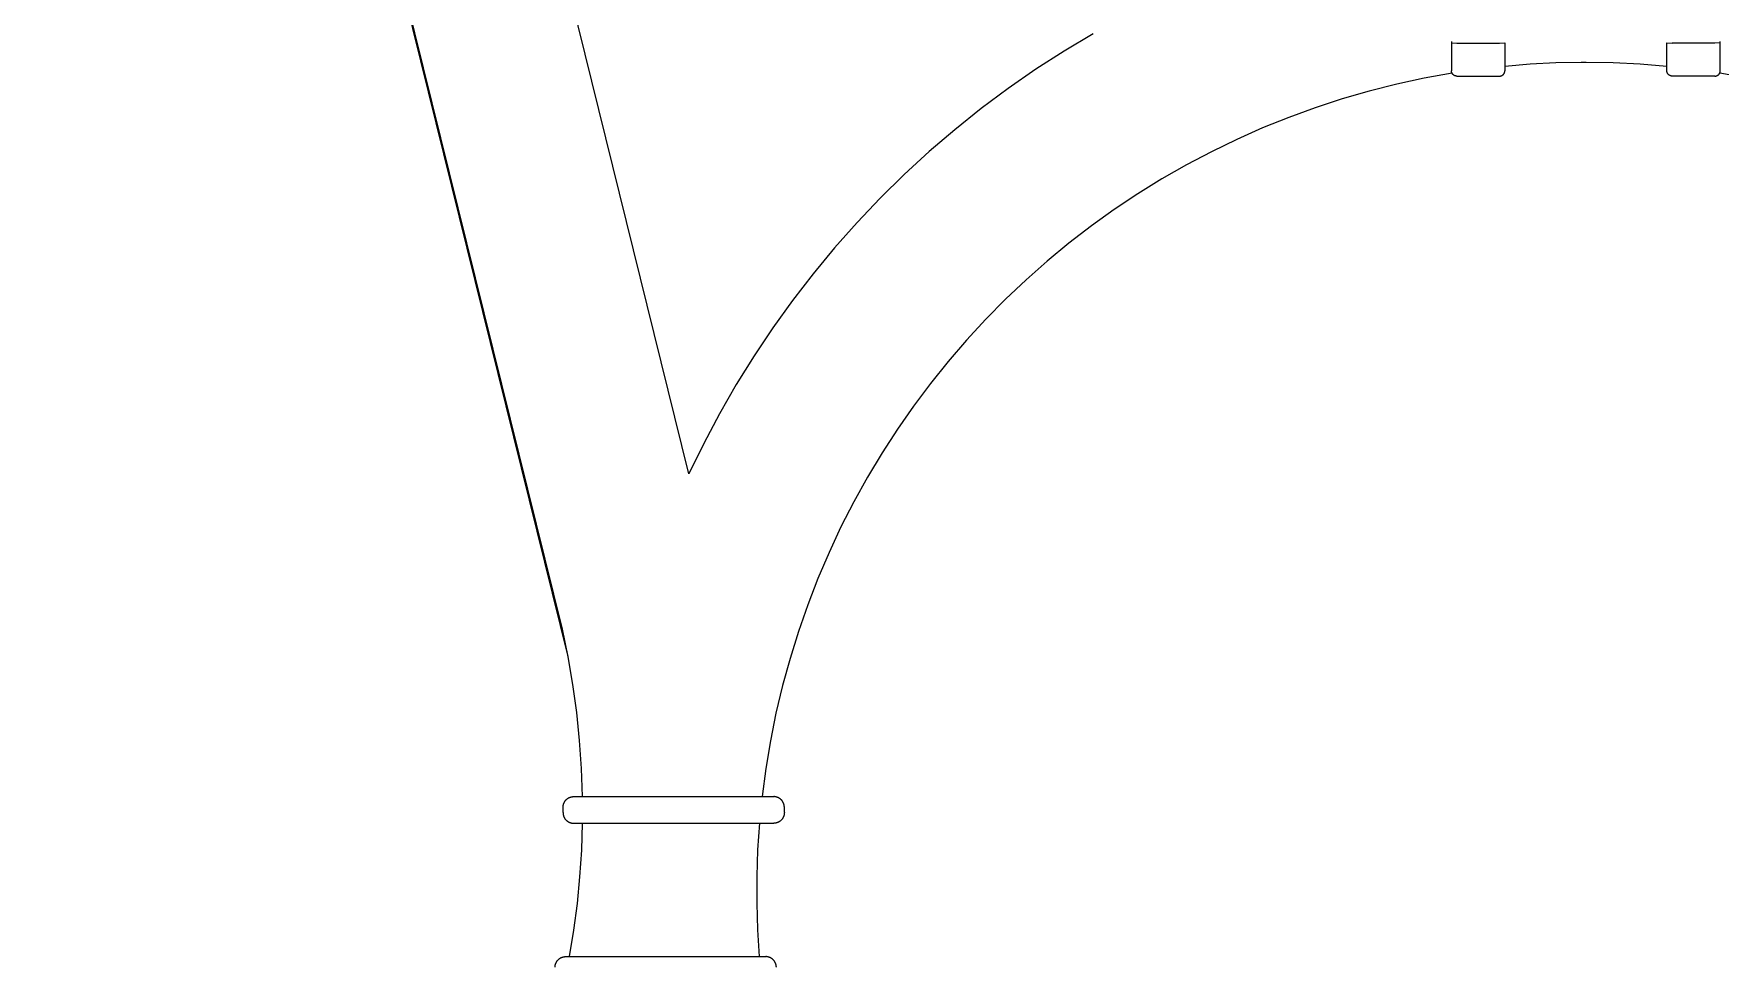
# Model space of a CAD drawing. Header units: inches. Extents: x -10 to 169, y -3 to 129.
# Drawn here: x 134.37 to 146.81, y 104.25 to 111.14 of the extents above; entities that cross this region are included whole.
import ezdxf

# ---------------------------------------------------------------- set-up
doc = ezdxf.new("R2010")
doc.units = ezdxf.units.IN
doc.layers.add('ZANO_R', color=7, linetype='Continuous', lineweight=0)

msp = doc.modelspace()

# ---------------------------------------------------------------- linework, layer by layer
at = {"layer": 'ZANO_R'}
for p, q in [((138.30924, 106.54487), (134.36551, 122.48453)), ((138.2674, 106.74755), (134.37411, 122.4833)), ((139.2005, 107.89383), (138.21694, 111.86917)), ((142.18282, 111.14277), (141.96914, 111.01516)), ((141.96914, 111.01516), (141.75993, 110.88034)), ((144.82652, 111.08581), (144.82652, 111.0758)), ((144.82652, 111.0758), (144.86589, 111.07295)), ((144.82652, 111.07569), (144.82652, 110.86926)), ((144.86589, 111.07295), (145.18085, 111.07295)), ((145.18085, 111.07295), (145.22022, 111.0758)), ((145.22022, 111.07569), (145.22022, 110.86926)), ((146.4162, 111.0758), (146.45557, 111.07295)), ((146.4162, 110.86926), (146.4162, 111.07568)), ((146.77053, 111.07295), (146.45557, 111.07295)), ((146.8099, 111.0758), (146.77053, 111.07295)), ((146.8099, 111.0758), (146.8099, 111.08581)), ((146.8099, 110.86926), (146.8099, 111.07568)), ((141.75993, 110.88034), (141.55544, 110.73847)), ((145.40789, 110.91751), (145.22022, 110.90199)), ((145.59595, 110.92724), (145.40789, 110.91751)), ((145.78422, 110.93119), (145.59595, 110.92724)), ((145.81951, 110.93121), (145.78422, 110.93123)), ((146.01869, 110.92799), (145.81951, 110.93128)), ((146.21766, 110.91823), (146.01869, 110.92799)), ((146.4162, 110.90199), (146.21766, 110.91823)), ((144.42221, 110.7699), (144.22014, 110.71891)), ((144.62589, 110.81399), (144.42221, 110.7699)), ((144.83095, 110.85111), (144.62589, 110.81399)), ((144.82654, 110.86789), (144.82652, 110.86926)), ((144.82661, 110.86652), (144.82654, 110.86789)), ((144.82673, 110.86515), (144.82661, 110.86652)), ((144.8269, 110.86378), (144.82673, 110.86515)), ((144.82712, 110.86243), (144.8269, 110.86378)), ((144.82738, 110.86108), (144.82712, 110.86243)), ((144.82769, 110.85974), (144.82738, 110.86108)), ((144.82804, 110.85841), (144.82769, 110.85974)), ((144.82844, 110.8571), (144.82804, 110.85841)), ((144.82889, 110.8558), (144.82844, 110.8571)), ((144.82938, 110.85452), (144.82889, 110.8558)), ((144.82992, 110.85325), (144.82938, 110.85452)), ((144.8305, 110.85201), (144.82992, 110.85325)), ((144.83113, 110.85078), (144.8305, 110.85201)), ((144.83179, 110.84958), (144.83113, 110.85078)), ((144.8325, 110.8484), (144.83179, 110.84958)), ((144.83325, 110.84725), (144.8325, 110.8484)), ((144.83404, 110.84612), (144.83325, 110.84725)), ((144.83486, 110.84503), (144.83404, 110.84612)), ((144.83573, 110.84396), (144.83486, 110.84503)), ((144.83663, 110.84292), (144.83573, 110.84396)), ((144.83757, 110.84192), (144.83663, 110.84292)), ((144.83854, 110.84094), (144.83757, 110.84192)), ((144.83954, 110.84001), (144.83854, 110.84094)), ((144.84058, 110.8391), (144.83954, 110.84001)), ((144.84165, 110.83824), (144.84058, 110.8391)), ((144.84275, 110.83741), (144.84165, 110.83824)), ((144.84387, 110.83662), (144.84275, 110.83741)), ((144.84502, 110.83588), (144.84387, 110.83662)), ((144.8462, 110.83517), (144.84502, 110.83588)), ((144.8474, 110.8345), (144.8462, 110.83517)), ((144.84863, 110.83388), (144.8474, 110.8345)), ((144.84987, 110.8333), (144.84863, 110.83388)), ((144.85114, 110.83276), (144.84987, 110.8333)), ((144.85242, 110.83227), (144.85114, 110.83276)), ((144.85372, 110.83182), (144.85242, 110.83227)), ((144.85504, 110.83142), (144.85372, 110.83182)), ((144.85636, 110.83106), (144.85504, 110.83142)), ((144.8577, 110.83075), (144.85636, 110.83106)), ((144.85905, 110.83049), (144.8577, 110.83075)), ((144.86041, 110.83028), (144.85905, 110.83049)), ((144.86177, 110.83011), (144.86041, 110.83028)), ((144.86314, 110.82999), (144.86177, 110.83011)), ((144.86451, 110.82992), (144.86314, 110.82999)), ((144.86589, 110.82989), (144.86451, 110.82992)), ((144.86589, 110.82989), (145.18085, 110.82989)), ((145.18085, 110.82989), (145.18222, 110.82992)), ((145.18222, 110.82992), (145.18359, 110.82999)), ((145.18359, 110.82999), (145.18496, 110.83011)), ((145.18496, 110.83011), (145.18633, 110.83028)), ((145.18633, 110.83028), (145.18768, 110.83049)), ((145.18768, 110.83049), (145.18903, 110.83075)), ((145.18903, 110.83075), (145.19037, 110.83106)), ((145.19037, 110.83106), (145.1917, 110.83142)), ((145.1917, 110.83142), (145.19301, 110.83182)), ((145.19301, 110.83182), (145.19431, 110.83227)), ((145.19431, 110.83227), (145.1956, 110.83276)), ((145.1956, 110.83276), (145.19686, 110.8333)), ((145.19686, 110.8333), (145.19811, 110.83388)), ((145.19811, 110.83388), (145.19933, 110.8345)), ((145.19933, 110.8345), (145.20053, 110.83517)), ((145.20053, 110.83517), (145.20171, 110.83588)), ((145.20171, 110.83588), (145.20286, 110.83662)), ((145.20286, 110.83662), (145.20399, 110.83741)), ((145.20399, 110.83741), (145.20509, 110.83824)), ((145.20509, 110.83824), (145.20615, 110.8391)), ((145.20615, 110.8391), (145.20719, 110.84001)), ((145.20719, 110.84001), (145.2082, 110.84094)), ((145.2082, 110.84094), (145.20917, 110.84192)), ((145.20917, 110.84192), (145.21011, 110.84292)), ((145.21011, 110.84292), (145.21101, 110.84396)), ((145.21101, 110.84396), (145.21187, 110.84503)), ((145.21187, 110.84503), (145.2127, 110.84612)), ((145.2127, 110.84612), (145.21349, 110.84725)), ((145.21349, 110.84725), (145.21424, 110.8484)), ((145.21424, 110.8484), (145.21494, 110.84958)), ((145.21494, 110.84958), (145.21561, 110.85078)), ((145.21561, 110.85078), (145.21623, 110.85201)), ((145.21623, 110.85201), (145.21681, 110.85325)), ((145.21681, 110.85325), (145.21735, 110.85452)), ((145.21735, 110.85452), (145.21784, 110.8558)), ((145.21784, 110.8558), (145.21829, 110.8571)), ((145.21829, 110.8571), (145.21869, 110.85841)), ((145.21869, 110.85841), (145.21905, 110.85974)), ((145.21905, 110.85974), (145.21936, 110.86108)), ((145.21936, 110.86108), (145.21962, 110.86243)), ((145.21962, 110.86243), (145.21983, 110.86378)), ((145.21983, 110.86378), (145.22, 110.86515)), ((145.22, 110.86515), (145.22012, 110.86652)), ((145.22012, 110.86652), (145.22019, 110.86789)), ((145.22019, 110.86789), (145.22022, 110.86926)), ((146.41623, 110.86789), (146.4162, 110.86926)), ((146.4163, 110.86652), (146.41623, 110.86789)), ((146.41642, 110.86515), (146.4163, 110.86652)), ((146.41658, 110.86378), (146.41642, 110.86515)), ((146.4168, 110.86243), (146.41658, 110.86378)), ((146.41706, 110.86108), (146.4168, 110.86243)), ((146.41737, 110.85974), (146.41706, 110.86108)), ((146.41773, 110.85841), (146.41737, 110.85974)), ((146.41813, 110.8571), (146.41773, 110.85841)), ((146.41858, 110.8558), (146.41813, 110.8571)), ((146.41907, 110.85452), (146.41858, 110.8558)), ((146.4196, 110.85325), (146.41907, 110.85452)), ((146.42019, 110.85201), (146.4196, 110.85325)), ((146.42081, 110.85078), (146.42019, 110.85201)), ((146.42148, 110.84958), (146.42081, 110.85078)), ((146.42218, 110.8484), (146.42148, 110.84958)), ((146.42293, 110.84725), (146.42218, 110.8484)), ((146.42372, 110.84612), (146.42293, 110.84725)), ((146.42455, 110.84503), (146.42372, 110.84612)), ((146.42541, 110.84396), (146.42455, 110.84503)), ((146.42631, 110.84292), (146.42541, 110.84396)), ((146.42725, 110.84192), (146.42631, 110.84292)), ((146.42822, 110.84094), (146.42725, 110.84192)), ((146.42923, 110.84001), (146.42822, 110.84094)), ((146.43026, 110.8391), (146.42923, 110.84001)), ((146.43133, 110.83824), (146.43026, 110.8391)), ((146.43243, 110.83741), (146.43133, 110.83824)), ((146.43356, 110.83662), (146.43243, 110.83741)), ((146.43471, 110.83588), (146.43356, 110.83662)), ((146.43589, 110.83517), (146.43471, 110.83588)), ((146.43709, 110.8345), (146.43589, 110.83517)), ((146.43831, 110.83388), (146.43709, 110.8345)), ((146.43956, 110.8333), (146.43831, 110.83388)), ((146.44082, 110.83276), (146.43956, 110.8333)), ((146.44211, 110.83227), (146.44082, 110.83276)), ((146.44341, 110.83182), (146.44211, 110.83227)), ((146.44472, 110.83142), (146.44341, 110.83182)), ((146.44605, 110.83106), (146.44472, 110.83142)), ((146.44739, 110.83075), (146.44605, 110.83106)), ((146.44873, 110.83049), (146.44739, 110.83075)), ((146.45009, 110.83028), (146.44873, 110.83049)), ((146.45146, 110.83011), (146.45009, 110.83028)), ((146.45282, 110.82999), (146.45146, 110.83011)), ((146.4542, 110.82992), (146.45282, 110.82999)), ((146.45557, 110.82989), (146.4542, 110.82992)), ((146.77053, 110.82989), (146.45557, 110.82989)), ((146.77053, 110.82989), (146.77191, 110.82992)), ((146.77191, 110.82992), (146.77328, 110.82999)), ((146.77328, 110.82999), (146.77465, 110.83011)), ((146.77465, 110.83011), (146.77601, 110.83028)), ((146.77601, 110.83028), (146.77737, 110.83049)), ((146.77737, 110.83049), (146.77872, 110.83075)), ((146.77872, 110.83075), (146.78006, 110.83106)), ((146.78006, 110.83106), (146.78138, 110.83142)), ((146.78138, 110.83142), (146.7827, 110.83182)), ((146.7827, 110.83182), (146.784, 110.83227)), ((146.784, 110.83227), (146.78528, 110.83276)), ((146.78528, 110.83276), (146.78654, 110.8333)), ((146.78654, 110.8333), (146.78779, 110.83388)), ((146.78779, 110.83388), (146.78901, 110.8345)), ((146.78901, 110.8345), (146.79022, 110.83517)), ((146.79022, 110.83517), (146.79139, 110.83588)), ((146.79139, 110.83588), (146.79255, 110.83662)), ((146.79255, 110.83662), (146.79367, 110.83741)), ((146.79367, 110.83741), (146.79477, 110.83824)), ((146.79477, 110.83824), (146.79584, 110.8391)), ((146.79584, 110.8391), (146.79688, 110.84001)), ((146.79688, 110.84001), (146.79788, 110.84094)), ((146.79788, 110.84094), (146.79885, 110.84192)), ((146.79885, 110.84192), (146.79979, 110.84292)), ((146.79979, 110.84292), (146.80069, 110.84396)), ((146.80069, 110.84396), (146.80156, 110.84503)), ((146.80156, 110.84503), (146.80238, 110.84612)), ((146.80238, 110.84612), (146.80317, 110.84725)), ((146.80317, 110.84725), (146.80392, 110.8484)), ((146.80392, 110.8484), (146.80463, 110.84958)), ((146.80463, 110.84958), (146.80529, 110.85078)), ((146.80529, 110.85078), (146.80592, 110.85201)), ((147.01053, 110.81399), (146.80547, 110.85111)), ((146.80592, 110.85201), (146.8065, 110.85325)), ((146.8065, 110.85325), (146.80703, 110.85452)), ((146.80703, 110.85452), (146.80753, 110.8558)), ((146.80753, 110.8558), (146.80797, 110.8571)), ((146.80797, 110.8571), (146.80838, 110.85841)), ((146.80838, 110.85841), (146.80873, 110.85974)), ((146.80873, 110.85974), (146.80904, 110.86108)), ((146.80904, 110.86108), (146.8093, 110.86243)), ((146.8093, 110.86243), (146.80952, 110.86378)), ((146.80952, 110.86378), (146.80969, 110.86515)), ((146.80969, 110.86515), (146.80981, 110.86652)), ((146.80981, 110.86652), (146.80988, 110.86789)), ((146.80988, 110.86789), (146.8099, 110.86926)), ((141.55544, 110.73847), (141.3559, 110.58971)), ((144.01993, 110.66106), (143.82181, 110.59643)), ((144.22014, 110.71891), (144.01993, 110.66106)), ((141.3559, 110.58971), (141.16155, 110.43424)), ((143.626, 110.52509), (143.43274, 110.44713)), ((143.82181, 110.59643), (143.626, 110.52509)), ((141.16155, 110.43424), (140.97261, 110.27223)), ((143.43274, 110.44713), (143.24224, 110.36263)), ((140.97261, 110.27223), (140.78931, 110.10387)), ((143.05473, 110.27169), (142.87043, 110.17441)), ((143.24224, 110.36263), (143.05473, 110.27169)), ((142.87043, 110.17441), (142.68955, 110.07092)), ((140.78931, 110.10387), (140.61185, 109.92936)), ((142.68955, 110.07092), (142.51229, 109.96133)), ((140.61185, 109.92936), (140.44044, 109.74891)), ((142.51229, 109.96133), (142.33887, 109.84576)), ((142.33887, 109.84576), (142.16949, 109.72436)), ((140.44044, 109.74891), (140.27529, 109.56271)), ((142.16949, 109.72436), (142.00433, 109.59726)), ((140.27529, 109.56271), (140.11657, 109.371)), ((142.00433, 109.59726), (141.84361, 109.46461)), ((141.84361, 109.46461), (141.68749, 109.32656)), ((140.11657, 109.371), (139.96449, 109.17398)), ((141.68749, 109.32656), (141.53616, 109.18328)), ((139.96449, 109.17398), (139.81921, 108.9719)), ((141.53616, 109.18328), (141.3898, 109.03492)), ((141.3898, 109.03492), (141.24858, 108.88167)), ((139.81921, 108.9719), (139.6809, 108.76498)), ((139.6809, 108.76498), (139.54973, 108.55346)), ((141.24858, 108.88167), (141.11266, 108.7237)), ((141.11266, 108.7237), (140.9822, 108.56119)), ((139.54973, 108.55346), (139.42585, 108.3376)), ((140.9822, 108.56119), (140.85735, 108.39433)), ((140.85735, 108.39433), (140.73825, 108.22332)), ((139.42585, 108.3376), (139.30939, 108.11764)), ((140.73825, 108.22332), (140.62504, 108.04835)), ((139.30939, 108.11764), (139.2005, 107.89383)), ((140.62504, 108.04835), (140.51786, 107.86963)), ((140.51786, 107.86963), (140.41683, 107.68736)), ((140.41683, 107.68736), (140.32206, 107.50175)), ((140.32206, 107.50175), (140.23367, 107.31303)), ((140.23367, 107.31303), (140.15175, 107.12141)), ((140.15175, 107.12141), (140.07641, 106.9271)), ((140.07641, 106.9271), (140.00773, 106.73035)), ((138.30941, 106.54398), (138.2674, 106.74755)), ((140.00773, 106.73035), (139.94579, 106.53137)), ((138.34449, 106.3391), (138.30941, 106.54398)), ((139.94579, 106.53137), (139.89066, 106.3304)), ((138.37258, 106.13316), (138.34449, 106.3391)), ((139.89066, 106.3304), (139.84241, 106.12766)), ((138.39367, 105.92637), (138.37258, 106.13316)), ((139.84241, 106.12766), (139.80108, 105.9234)), ((138.40772, 105.71899), (138.39367, 105.92637)), ((139.80108, 105.9234), (139.76674, 105.71785)), ((138.41471, 105.51125), (138.40772, 105.71899)), ((139.76674, 105.71785), (139.73942, 105.51125)), ((138.27105, 105.43251), (138.2711, 105.4352)), ((138.27105, 105.39314), (138.27105, 105.43251)), ((138.2711, 105.4352), (138.27123, 105.43789)), ((138.27123, 105.43789), (138.27146, 105.44056)), ((138.27146, 105.44056), (138.27178, 105.44323)), ((138.27178, 105.44323), (138.2722, 105.44589)), ((138.2722, 105.44589), (138.2727, 105.44853)), ((138.2727, 105.44853), (138.27329, 105.45115)), ((138.27329, 105.45115), (138.27397, 105.45376)), ((138.27397, 105.45376), (138.27474, 105.45633)), ((138.27474, 105.45633), (138.2756, 105.45888)), ((138.2756, 105.45888), (138.27654, 105.4614)), ((138.27654, 105.4614), (138.27757, 105.46388)), ((138.27757, 105.46388), (138.27868, 105.46633)), ((138.27868, 105.46633), (138.27988, 105.46874)), ((138.27988, 105.46874), (138.28116, 105.4711)), ((138.28116, 105.4711), (138.28251, 105.47342)), ((138.28251, 105.47342), (138.28395, 105.4757)), ((138.28395, 105.4757), (138.28546, 105.47792)), ((138.28546, 105.47792), (138.28705, 105.48009)), ((138.28705, 105.48009), (138.28871, 105.4822)), ((138.28871, 105.4822), (138.29044, 105.48426)), ((138.29044, 105.48426), (138.29224, 105.48626)), ((138.29224, 105.48626), (138.29411, 105.48819)), ((138.29411, 105.48819), (138.29605, 105.49006)), ((138.29605, 105.49006), (138.29804, 105.49186)), ((138.29804, 105.49186), (138.3001, 105.49359)), ((138.3001, 105.49359), (138.30221, 105.49525)), ((138.30221, 105.49525), (138.30438, 105.49684)), ((138.30438, 105.49684), (138.30661, 105.49835)), ((138.30661, 105.49835), (138.30888, 105.49979)), ((138.30888, 105.49979), (138.3112, 105.50115)), ((138.3112, 105.50115), (138.31357, 105.50242)), ((138.31357, 105.50242), (138.31597, 105.50362)), ((138.31597, 105.50362), (138.31842, 105.50473)), ((138.31842, 105.50473), (138.3209, 105.50576)), ((138.3209, 105.50576), (138.32342, 105.50671)), ((138.32342, 105.50671), (138.32597, 105.50756)), ((138.32597, 105.50756), (138.32855, 105.50833)), ((138.32855, 105.50833), (138.33115, 105.50901)), ((138.33115, 105.50901), (138.33377, 105.5096)), ((138.33377, 105.5096), (138.33641, 105.51011)), ((138.33641, 105.51011), (138.33907, 105.51052)), ((138.33907, 105.51052), (138.34174, 105.51084)), ((138.34174, 105.51084), (138.34442, 105.51107)), ((138.34442, 105.51107), (138.3471, 105.51121)), ((138.3471, 105.51121), (138.34979, 105.51125)), ((138.34979, 105.51125), (139.82534, 105.51125)), ((139.82803, 105.51121), (139.82534, 105.51125)), ((139.83072, 105.51107), (139.82803, 105.51121)), ((139.83339, 105.51084), (139.83072, 105.51107)), ((139.83606, 105.51052), (139.83339, 105.51084)), ((139.83872, 105.51011), (139.83606, 105.51052)), ((139.84136, 105.5096), (139.83872, 105.51011)), ((139.84399, 105.50901), (139.84136, 105.5096)), ((139.84659, 105.50833), (139.84399, 105.50901)), ((139.84916, 105.50756), (139.84659, 105.50833)), ((139.85171, 105.50671), (139.84916, 105.50756)), ((139.85423, 105.50576), (139.85171, 105.50671)), ((139.85671, 105.50473), (139.85423, 105.50576)), ((139.85916, 105.50362), (139.85671, 105.50473)), ((139.86157, 105.50242), (139.85916, 105.50362)), ((139.86393, 105.50115), (139.86157, 105.50242)), ((139.86625, 105.49979), (139.86393, 105.50115)), ((139.86853, 105.49835), (139.86625, 105.49979)), ((139.87075, 105.49684), (139.86853, 105.49835)), ((139.87292, 105.49525), (139.87075, 105.49684)), ((139.87503, 105.49359), (139.87292, 105.49525)), ((139.87709, 105.49186), (139.87503, 105.49359)), ((139.87909, 105.49006), (139.87709, 105.49186)), ((139.88102, 105.48819), (139.87909, 105.49006)), ((139.88289, 105.48626), (139.88102, 105.48819)), ((139.88469, 105.48426), (139.88289, 105.48626)), ((139.88642, 105.4822), (139.88469, 105.48426)), ((139.88808, 105.48009), (139.88642, 105.4822)), ((139.88967, 105.47792), (139.88808, 105.48009)), ((139.89118, 105.4757), (139.88967, 105.47792)), ((139.89262, 105.47342), (139.89118, 105.4757)), ((139.89398, 105.4711), (139.89262, 105.47342)), ((139.89525, 105.46874), (139.89398, 105.4711)), ((139.89645, 105.46633), (139.89525, 105.46874)), ((139.89756, 105.46388), (139.89645, 105.46633)), ((139.89859, 105.4614), (139.89756, 105.46388)), ((139.89954, 105.45888), (139.89859, 105.4614)), ((139.90039, 105.45633), (139.89954, 105.45888)), ((139.90116, 105.45376), (139.90039, 105.45633)), ((139.90184, 105.45115), (139.90116, 105.45376)), ((139.90244, 105.44853), (139.90184, 105.45115)), ((139.90294, 105.44589), (139.90244, 105.44853)), ((139.90335, 105.44323), (139.90294, 105.44589)), ((139.90367, 105.44056), (139.90335, 105.44323)), ((139.9039, 105.43788), (139.90367, 105.44056)), ((139.90404, 105.4352), (139.9039, 105.43788)), ((139.90408, 105.43251), (139.90404, 105.4352)), ((139.90408, 105.39314), (139.90408, 105.43251)), ((138.27105, 105.39314), (138.2711, 105.39045)), ((138.2711, 105.39045), (138.27123, 105.38777)), ((138.27123, 105.38777), (138.27146, 105.38509)), ((138.27146, 105.38509), (138.27178, 105.38242)), ((138.27178, 105.38242), (138.2722, 105.37976)), ((138.2722, 105.37976), (138.2727, 105.37712)), ((138.2727, 105.37712), (138.27329, 105.3745)), ((138.27329, 105.3745), (138.27397, 105.3719)), ((138.27397, 105.3719), (138.27474, 105.36932)), ((138.27474, 105.36932), (138.2756, 105.36677)), ((138.2756, 105.36677), (138.27654, 105.36426)), ((138.27654, 105.36426), (138.27757, 105.36177)), ((138.27757, 105.36177), (138.27868, 105.35932)), ((138.27868, 105.35932), (138.27988, 105.35692)), ((138.27988, 105.35692), (138.28116, 105.35455)), ((138.28116, 105.35455), (138.28251, 105.35223)), ((138.28251, 105.35223), (138.28395, 105.34996)), ((138.28395, 105.34996), (138.28546, 105.34773)), ((138.28546, 105.34773), (138.28705, 105.34556)), ((138.28705, 105.34556), (138.28871, 105.34345)), ((138.28871, 105.34345), (138.29044, 105.34139)), ((138.29044, 105.34139), (138.29224, 105.3394)), ((138.29224, 105.3394), (138.29411, 105.33746)), ((138.29411, 105.33746), (138.29605, 105.3356)), ((138.29605, 105.3356), (138.29804, 105.33379)), ((138.29804, 105.33379), (138.3001, 105.33206)), ((138.3001, 105.33206), (138.30221, 105.3304)), ((138.30221, 105.3304), (138.30438, 105.32881)), ((138.30438, 105.32881), (138.30661, 105.3273)), ((138.30661, 105.3273), (138.30888, 105.32586)), ((138.30888, 105.32586), (138.3112, 105.32451)), ((138.3112, 105.32451), (138.31357, 105.32323)), ((138.31357, 105.32323), (138.31597, 105.32203)), ((138.31597, 105.32203), (138.31842, 105.32092)), ((138.31842, 105.32092), (138.3209, 105.31989)), ((138.3209, 105.31989), (138.32342, 105.31895)), ((138.32342, 105.31895), (138.32597, 105.31809)), ((138.32597, 105.31809), (138.32855, 105.31732)), ((138.32855, 105.31732), (138.33115, 105.31664)), ((138.33115, 105.31664), (138.33377, 105.31605)), ((138.33377, 105.31605), (138.33641, 105.31555)), ((138.33641, 105.31555), (138.33907, 105.31513)), ((138.33907, 105.31513), (138.34174, 105.31481)), ((138.34174, 105.31481), (138.34442, 105.31458)), ((138.34442, 105.31458), (138.3471, 105.31445)), ((138.3471, 105.31445), (138.34979, 105.3144)), ((138.34979, 105.3144), (139.82534, 105.3144)), ((138.40856, 105.11653), (138.41483, 105.3144)), ((139.72001, 105.3144), (139.70701, 105.11778)), ((139.82803, 105.31445), (139.82534, 105.3144)), ((139.83072, 105.31458), (139.82803, 105.31445)), ((139.83339, 105.31481), (139.83072, 105.31458)), ((139.83606, 105.31513), (139.83339, 105.31481)), ((139.83872, 105.31555), (139.83606, 105.31513)), ((139.84136, 105.31605), (139.83872, 105.31555)), ((139.84399, 105.31664), (139.84136, 105.31605)), ((139.84659, 105.31732), (139.84399, 105.31664)), ((139.84916, 105.31809), (139.84659, 105.31732)), ((139.85171, 105.31895), (139.84916, 105.31809)), ((139.85423, 105.31989), (139.85171, 105.31895)), ((139.85671, 105.32092), (139.85423, 105.31989)), ((139.85916, 105.32203), (139.85671, 105.32092)), ((139.86157, 105.32323), (139.85916, 105.32203)), ((139.86393, 105.32451), (139.86157, 105.32323)), ((139.86625, 105.32586), (139.86393, 105.32451)), ((139.86853, 105.3273), (139.86625, 105.32586)), ((139.87075, 105.32881), (139.86853, 105.3273)), ((139.87292, 105.3304), (139.87075, 105.32881)), ((139.87503, 105.33206), (139.87292, 105.3304)), ((139.87709, 105.33379), (139.87503, 105.33206)), ((139.87909, 105.3356), (139.87709, 105.33379)), ((139.88102, 105.33746), (139.87909, 105.3356)), ((139.88289, 105.3394), (139.88102, 105.33746)), ((139.88469, 105.34139), (139.88289, 105.3394)), ((139.88642, 105.34345), (139.88469, 105.34139)), ((139.88808, 105.34556), (139.88642, 105.34345)), ((139.88967, 105.34773), (139.88808, 105.34556)), ((139.89118, 105.34996), (139.88967, 105.34773)), ((139.89262, 105.35223), (139.89118, 105.34996)), ((139.89398, 105.35455), (139.89262, 105.35223)), ((139.89525, 105.35692), (139.89398, 105.35455)), ((139.89645, 105.35932), (139.89525, 105.35692)), ((139.89756, 105.36177), (139.89645, 105.35932)), ((139.89859, 105.36426), (139.89756, 105.36177)), ((139.89954, 105.36677), (139.89859, 105.36426)), ((139.90039, 105.36932), (139.89954, 105.36677)), ((139.90116, 105.3719), (139.90039, 105.36932)), ((139.90184, 105.3745), (139.90116, 105.3719)), ((139.90244, 105.37712), (139.90184, 105.3745)), ((139.90294, 105.37976), (139.90244, 105.37712)), ((139.90335, 105.38242), (139.90294, 105.37976)), ((139.90367, 105.38509), (139.90335, 105.38242)), ((139.9039, 105.38777), (139.90367, 105.38509)), ((139.90404, 105.39045), (139.9039, 105.38777)), ((139.90408, 105.39314), (139.90404, 105.39045)), ((138.39589, 104.91896), (138.40856, 105.11653)), ((139.70701, 105.11778), (139.70035, 104.92083)), ((138.37684, 104.7219), (138.39589, 104.91896)), ((139.70035, 104.92083), (139.70003, 104.72378)), ((138.35143, 104.52556), (138.37684, 104.7219)), ((139.70003, 104.72378), (139.70606, 104.52682)), ((138.31967, 104.33015), (138.35143, 104.52556)), ((139.70606, 104.52682), (139.71842, 104.33015)), ((138.21851, 104.28278), (138.21963, 104.28523)), ((138.21963, 104.28523), (138.22082, 104.28763)), ((138.22082, 104.28763), (138.2221, 104.29)), ((138.2221, 104.29), (138.22346, 104.29232)), ((138.22346, 104.29232), (138.22489, 104.29459)), ((138.22489, 104.29459), (138.22641, 104.29682)), ((138.22641, 104.29682), (138.228, 104.29899)), ((138.228, 104.29899), (138.22966, 104.3011)), ((138.22966, 104.3011), (138.23139, 104.30316)), ((138.23139, 104.30316), (138.23319, 104.30515)), ((138.23319, 104.30515), (138.23506, 104.30709)), ((138.23506, 104.30709), (138.23699, 104.30896)), ((138.23699, 104.30896), (138.23899, 104.31076)), ((138.23899, 104.31076), (138.24104, 104.31249)), ((138.24104, 104.31249), (138.24316, 104.31415)), ((138.24316, 104.31415), (138.24533, 104.31574)), ((138.24533, 104.31574), (138.24755, 104.31725)), ((138.24755, 104.31725), (138.24982, 104.31869)), ((138.24982, 104.31869), (138.25214, 104.32004)), ((138.25214, 104.32004), (138.25451, 104.32132)), ((138.25451, 104.32132), (138.25692, 104.32252)), ((138.25692, 104.32252), (138.25937, 104.32363)), ((138.25937, 104.32363), (138.26185, 104.32466)), ((138.26185, 104.32466), (138.26437, 104.3256)), ((138.26437, 104.3256), (138.26692, 104.32646)), ((138.26692, 104.32646), (138.26949, 104.32723)), ((138.26949, 104.32723), (138.27209, 104.32791)), ((138.27209, 104.32791), (138.27472, 104.3285)), ((138.27472, 104.3285), (138.27736, 104.329)), ((138.27736, 104.329), (138.28001, 104.32942)), ((138.28001, 104.32942), (138.28268, 104.32974)), ((138.28268, 104.32974), (138.28536, 104.32997)), ((138.28536, 104.32997), (138.28805, 104.3301)), ((138.28805, 104.3301), (138.29074, 104.33015)), ((138.29074, 104.33015), (139.76629, 104.33015)), ((139.76898, 104.3301), (139.76629, 104.33015)), ((139.77166, 104.32997), (139.76898, 104.3301)), ((139.77434, 104.32974), (139.77166, 104.32997)), ((139.77701, 104.32942), (139.77434, 104.32974)), ((139.77967, 104.329), (139.77701, 104.32942)), ((139.78231, 104.3285), (139.77967, 104.329)), ((139.78493, 104.32791), (139.78231, 104.3285)), ((139.78753, 104.32723), (139.78493, 104.32791)), ((139.79011, 104.32646), (139.78753, 104.32723)), ((139.79266, 104.3256), (139.79011, 104.32646)), ((139.79517, 104.32466), (139.79266, 104.3256)), ((139.79766, 104.32363), (139.79517, 104.32466)), ((139.8001, 104.32252), (139.79766, 104.32363)), ((139.80251, 104.32132), (139.8001, 104.32252)), ((139.80488, 104.32004), (139.80251, 104.32132)), ((139.8072, 104.31869), (139.80488, 104.32004)), ((139.80947, 104.31725), (139.8072, 104.31869)), ((139.8117, 104.31574), (139.80947, 104.31725)), ((139.81387, 104.31415), (139.8117, 104.31574)), ((139.81598, 104.31249), (139.81387, 104.31415)), ((139.81804, 104.31076), (139.81598, 104.31249)), ((139.82003, 104.30896), (139.81804, 104.31076)), ((139.82197, 104.30709), (139.82003, 104.30896)), ((139.82383, 104.30515), (139.82197, 104.30709)), ((139.82563, 104.30316), (139.82383, 104.30515)), ((139.82737, 104.3011), (139.82563, 104.30316)), ((139.82903, 104.29899), (139.82737, 104.3011)), ((139.83062, 104.29682), (139.82903, 104.29899)), ((139.83213, 104.29459), (139.83062, 104.29682)), ((139.83356, 104.29232), (139.83213, 104.29459)), ((139.83492, 104.29), (139.83356, 104.29232)), ((139.8362, 104.28763), (139.83492, 104.29)), ((139.8374, 104.28523), (139.8362, 104.28763)), ((139.83851, 104.28278), (139.8374, 104.28523)), ((138.212, 104.25141), (138.21204, 104.2541)), ((138.21204, 104.2541), (138.21218, 104.25678)), ((138.21218, 104.25678), (138.21241, 104.25946)), ((138.21241, 104.25946), (138.21273, 104.26213)), ((138.21273, 104.26213), (138.21314, 104.26479)), ((138.21314, 104.26479), (138.21364, 104.26743)), ((138.21364, 104.26743), (138.21423, 104.27005)), ((138.21423, 104.27005), (138.21492, 104.27265)), ((138.21492, 104.27265), (138.21568, 104.27523)), ((138.21568, 104.27523), (138.21654, 104.27778)), ((138.21654, 104.27778), (138.21749, 104.2803)), ((138.21749, 104.2803), (138.21851, 104.28278)), ((139.83954, 104.2803), (139.83851, 104.28278)), ((139.84048, 104.27778), (139.83954, 104.2803)), ((139.84134, 104.27523), (139.84048, 104.27778)), ((139.84211, 104.27265), (139.84134, 104.27523)), ((139.84279, 104.27005), (139.84211, 104.27265)), ((139.84338, 104.26743), (139.84279, 104.27005)), ((139.84388, 104.26479), (139.84338, 104.26743)), ((139.84429, 104.26213), (139.84388, 104.26479)), ((139.84461, 104.25946), (139.84429, 104.26213)), ((139.84484, 104.25678), (139.84461, 104.25946)), ((139.84498, 104.2541), (139.84484, 104.25678)), ((139.84503, 104.25141), (139.84498, 104.2541))]:
    msp.add_line(p, q, dxfattribs=at)

doc.saveas('drawing.dxf')
